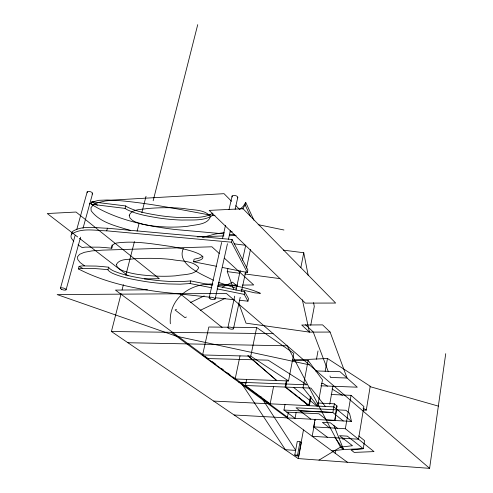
<?xml version="1.0" encoding="UTF-8"?>
<svg xmlns="http://www.w3.org/2000/svg" width="493" height="493" viewBox="0 0 493 493"><rect width="100%" height="100%" fill="white"/><g stroke="black" fill="none" stroke-linecap="round" stroke-linejoin="round"><path stroke-width="0.74" d="M170.338 323.759C168.267 298.961 189.793 283.025 212.933 284.06M286.71 412.105L318.934 413.775L326.723 419.907L334.852 420.35L336.953 405.93L334.377 403.804L317.609 403.015M336.953 405.93L334.852 420.35M121.118 293.612L111.418 331.506L298.191 458.576L429.606 468.35L445.727 353.684M363.242 410.133L366.305 410.09L370.231 386.229L327.475 358.479L293.138 360.13M358.719 435.917L364.573 440.631L363.261 448.667L351.133 450.035L354.227 452.408L374.008 451.6L345.359 428.737L351.047 395.343L331.117 394.499M335.154 453.233L335.671 450.226M334.377 403.804L332.849 412.542L283.956 410.047L285.046 404.365M329.725 404.291L332.911 386.259M327.389 437.254L313.671 426.883L315.027 419.414M314.737 422.187L312.18 436.299L358.491 439.214L363.896 406.534L351.047 395.343M315.002 420.702L315.274 419.216M325.158 371.303L327.475 358.479M298.838 456.074L297.544 455.193L300.027 441.716L297.267 441.531L294.771 454.99L296.071 455.877L298.838 456.074L301.315 442.628L300.027 441.716M298.191 458.576L303.46 429.976M316.488 359.224L318.01 350.942M310.374 396.711L308.729 405.677L285.09 387.073L286.248 381.058M311.028 396.742L309.376 405.708L285.761 387.097L286.92 381.083M310.738 325.312L314.3 306.412L313.554 302.634M296.176 412.271L295.042 418.323L283.956 410.047M308.113 360.469L303.004 387.781L317.714 406.115L322.465 379.844L308.113 360.469L292.466 360.056M287.29 417.947L288.294 412.672M227.815 327.21L208.829 327.013L202.592 354.966L235.155 378.994L288.516 380.947L293.816 353.395L256.68 327.512L233.134 327.266M300.841 267.65L303.756 252.749L283.333 250.13M273.584 386.469L270.17 403.816L245.403 385.501L246.623 379.604M288.516 380.947L250.764 356.162L256.68 327.512M235.155 378.994L240.011 355.903M239.586 300.292L247.954 301.174L248.497 298.604L244.756 291.77L217.703 286.273M233.454 328.806A2.847 0.918 12.1 0 0 229.664 327.075A2.847 0.918 12.1 0 0 228.962 328.541A2.847 0.918 12.1 0 0 233.454 328.806L240.214 297.316M241.496 291.332L245.668 271.883M246.469 268.149L250.481 249.446M222.442 267.465L247.326 272.524L247.874 269.954L232.117 239.506L107.406 228.234C96.067 228.08 82.904 224.999 72.718 231.328A25.223 9.157 15.2 0 0 71.701 234.163M247.954 301.174L244.201 294.37L244.756 291.77M227.908 327.549L234.705 296.145M235.999 290.161L240.208 270.725M242.476 260.255L245.711 245.298M242.642 208.933L245.138 204.915L245.705 202.333L253.92 220.192M233.768 289.508L227.255 271.612L227.908 268.679M215.114 299.041L227.452 243.727M228.456 239.241L230.453 230.274M235.124 209.34L237.786 197.379M247.326 272.524L231.519 242.199L232.117 239.506M209.174 297.778L221.628 242.482M222.466 238.748L225.498 225.301M229.029 209.605L232.061 196.159M212.877 213.093C204.09 218.763 192.603 217.247 182.626 217.629A108.263 46.878 15.4 0 1 169.66 216.809L166.973 216.532A100.646 43.341 15.3 0 1 158.838 215.478C148.35 213.709 137.602 211.965 127.921 207.343A11.894 4.764 15 0 1 125.721 205.957L91.852 201.791L91.187 204.213L125.086 208.397A11.906 4.745 15 0 0 127.286 209.778C136.974 214.4 147.734 216.144 158.235 217.912A100.738 43.156 15.3 0 0 166.375 218.972L169.062 219.249A108.361 46.675 15.4 0 0 182.04 220.075C192.017 219.705 203.498 221.24 212.304 215.595L212.736 213.715M216.365 266.251L193.502 261.765L194.1 259.207L199.197 258.098L202.95 256.218M107.955 269.757A11.992 4.123 14.4 0 0 112.515 273.301C122.547 277.658 133.443 279.506 144.153 281.361A102.92 38.121 14.7 0 0 152.442 282.526L155.178 282.846A110.722 41.246 14.8 0 0 168.359 283.943L180.148 284.19L190.101 283.537L190.699 280.948L212.323 285.2M153.163 200.75L197.724 24.65M122.067 289.896L123.398 284.695M125.875 275.039L134.435 241.607M137.097 231.205L139.186 223.033M141.848 212.631L146.033 196.282M78.005 244.885L82.288 247.646A29.549 10.328 14.8 0 1 85.381 247.122L99.235 247.166A113.408 37.622 13.8 0 1 111.763 248.225L112.429 245.699L112.139 244.879M108.639 267.206L107.967 269.763A113.926 35.884 13.6 0 0 95.389 268.617L81.493 268.438A29.685 9.86 14.6 0 0 78.393 268.907L79.083 266.386A29.66 9.915 14.6 0 1 82.177 265.912L96.073 266.078A113.834 36.081 13.7 0 1 108.645 267.206A11.98 4.147 14.5 0 0 113.18 270.756C123.195 275.125 134.084 276.967 144.788 278.822A102.821 38.325 14.7 0 0 153.07 279.981L155.8 280.301A110.617 41.467 14.8 0 0 168.976 281.386L180.758 281.614L190.699 280.948M125.086 208.397L125.727 205.957M73.771 241.385L71.46 238.304A25.248 9.108 15.2 0 1 72.009 233.879C82.214 227.575 95.371 230.675 106.71 230.835L107.406 228.234M66.093 289.761L80.562 237.207M83.009 228.327L92.592 193.539M60.466 288.195L75.053 235.617M76.698 229.695L87.181 191.925M245.705 202.333L243.209 206.37L240.029 209.168M183.31 248.577C176.069 264.772 202.919 274.687 213.518 280.301M89.516 203.929L92.136 202.204M318.977 460.123L340.447 447.126L352.464 445.715L339.529 435.67L347.368 436.157L363.261 448.667L343.615 449.524L331.937 450.861M176.476 309.321L175.089 309.992L185.011 317.665L186.397 316.999M190.329 302.61L204.176 295.905M222.183 287.185L232.573 282.15L236.93 286.014M200.257 310.337L225.196 298.351M92.69 201.902L98.834 200.312L107.073 200.01A108.294 40.112 14.1 0 1 118.043 200.515C149.354 203.171 180.21 209.507 211.066 215.238M202.592 237.373L214.973 234.095L224.272 232.53M193.502 261.765C218.898 257.173 185.313 248.977 178.478 247.942A86.053 30.178 13.4 0 0 170.455 246.389C152.682 243.943 134.478 240.547 116.558 243.031A25.938 9.398 14.4 0 0 114.512 243.702L111.701 245.878L111.763 248.225M342.555 439.09L344.059 438.899M330.113 332.06L322.601 324.887L301.741 325.029L309.456 332.122L330.113 332.06L347.054 378.014L330.501 377.453L329.959 376.023M230.065 231.876L232.221 231.735M197.243 236.886L223.939 235.925M229.276 235.734L236.141 235.488M321.448 383.425L322.983 383.375L327.506 386.167M144.32 278.896L159.307 278.681L76.045 212.039L47.273 213.537L77.647 236.942M214.997 215.57L212.304 215.595M217.814 285.348L237.681 285.133M242.266 285.083L253.722 284.954L224.34 258.141M147.487 289.816L115.448 290.1L203.597 355.219M111.418 331.506L273.128 333.675M127.94 342.74L287.24 345.815L340.447 447.126L343.615 449.524L333.915 425.57M218.116 284.122C232.486 284.905 247.258 287.351 260.409 293.304L254.752 292.86L241.077 289.619M202.592 354.966L250.764 356.162M206.696 358.528L268.155 360.161L306.954 384.811L238.822 382.211M315.403 370.921L340.004 371.691L357.283 387.196L320.863 385.797M240.837 382.734L246.241 382.938M243.16 385.409L310.96 388.096L325.362 406.478M213.703 401.092L333.829 406.891L351.509 421.416L349.488 413.245L345.95 410.293L296.016 407.816L310.861 419.192M299.799 410.718L332.664 412.388L343.251 420.967M234.126 414.989L351.509 421.416M313.671 426.883L345.359 428.737M294.771 454.99L297.544 455.193M224.253 233.892L174.769 229.479C145.879 225.96 116.175 219.835 91.187 204.213M229.584 234.366L234.908 234.841M106.71 230.835L231.519 242.199M209.932 297.18L161.26 292.066C132.802 288.35 104.023 282.267 78.393 268.907M215.25 297.735L234.261 299.732M234.175 243.825L245.52 245.28M227.255 271.612L239.469 273.239M244.805 273.948L279.907 278.619M190.101 283.537L211.744 287.789M217.123 288.867L244.201 294.37M258.172 224.66L283.943 230.003M309.327 364.832L176.439 336.22L57.145 294.58L226.398 293.452L429.606 468.35M130.164 230.422C116.57 226.016 100.134 222.898 91.162 210.77L90.977 207.726L93.134 204.996L97.873 202.697L105.453 200.947L116.138 199.862L224.032 193.675L231.562 201.292M369.886 386.598L438.357 406.109M236.042 288.208L218.535 282.323M79.083 266.386L82.269 268.093M97.454 205.261L91.852 201.791M332.035 388.959L342.382 395.337M363.07 408.099L366.305 410.09M171.126 332.307L347.362 462.231M84.469 265.752L80.18 262.584L77.783 259.558L77.512 256.773L79.613 254.326L84.34 252.33L91.963 250.888L102.747 250.13L211.904 246.796L219.256 253.501M204.829 356.131L207.91 358.405M212.224 361.597L215.922 364.327M221.462 368.419L223.274 369.756M227.513 372.893L229.935 374.68M232.967 376.917L287.616 417.288M79.472 238.347L128.069 275.797M329.392 427.801L322.422 422.39L330.446 422.84L337.348 428.269M293.575 387.412L316.968 406.078M179.723 293.409L222.146 327.451M303.417 401.142L308.636 405.677L301.383 399.687M299.085 397.691L300.237 398.689M248.256 355.792L276.672 380.516L247.732 355.687M305.494 324.739L313.178 331.851L328.338 371.753M235.864 205.643L239.623 209.451M335.08 437.741L343.615 449.524M241.126 382.741L285.367 449.684L295.788 450.417L260.834 396.612M245.138 204.915L250.524 216.55M238.711 303.115L246.001 323.155L309.456 332.122L302.351 299.83M303.756 252.749L308.211 275.427M87.544 192.763A2.822 1.122 16.1 0 1 88.265 191.407A2.822 1.122 16.1 0 1 91.914 192.436A2.822 1.122 16.1 0 1 91.901 193.995M232.419 196.935A2.933 1.263 12.9 0 1 233.121 195.431A2.933 1.263 12.9 0 1 236.831 196.152A2.933 1.263 12.9 0 1 237.361 197.896M116.428 264.433L117.192 266.904L119.244 268.79A11.308 3.938 14.3 0 0 122.597 270.589C132.808 274.447 143.87 275.279 154.673 276.031A100.498 37.486 15 0 0 162.129 276.265L164.551 276.271A108.066 40.488 15.1 0 0 175.964 275.79C182.872 274.188 195.9 275.507 198.716 267.465C192.362 260.273 180.604 261.438 171.81 259.515A85.523 29.29 13 0 0 164.218 258.837C154.247 258.141 144.233 258.203 134.256 258.745C128.476 259.786 119.639 258.424 116.428 264.433M129.234 215.207L129.924 217.9L131.89 219.921A11.111 4.345 14.7 0 0 135.156 221.807C145.145 225.8 156.09 226.46 166.72 227.026A98.649 41.196 15.5 0 0 174.084 227.1L176.482 227.051A106.063 44.487 15.6 0 0 187.778 226.262C195.129 224.506 207.633 225.091 210.474 216.6C204.669 209.032 192.708 210.351 184.117 208.527A84.093 32.31 13.2 0 0 176.636 207.96C166.77 207.43 156.873 207.738 147.031 208.564C141.158 209.716 132.179 208.847 129.234 215.207M243.031 208.736L209.186 210.4L305.37 303.103L335.653 303.053L243.031 208.736M61.619 289.348A2.921 0.924 15 0 0 66.093 289.748A2.921 0.924 15 0 0 62.118 287.826A2.921 0.924 15 0 0 61.619 289.348M210.338 298.9A3.038 1.041 12.6 0 0 215.096 299.128A3.038 1.041 12.6 0 0 211.01 297.205A3.038 1.041 12.6 0 0 210.338 298.9"/></g></svg>
